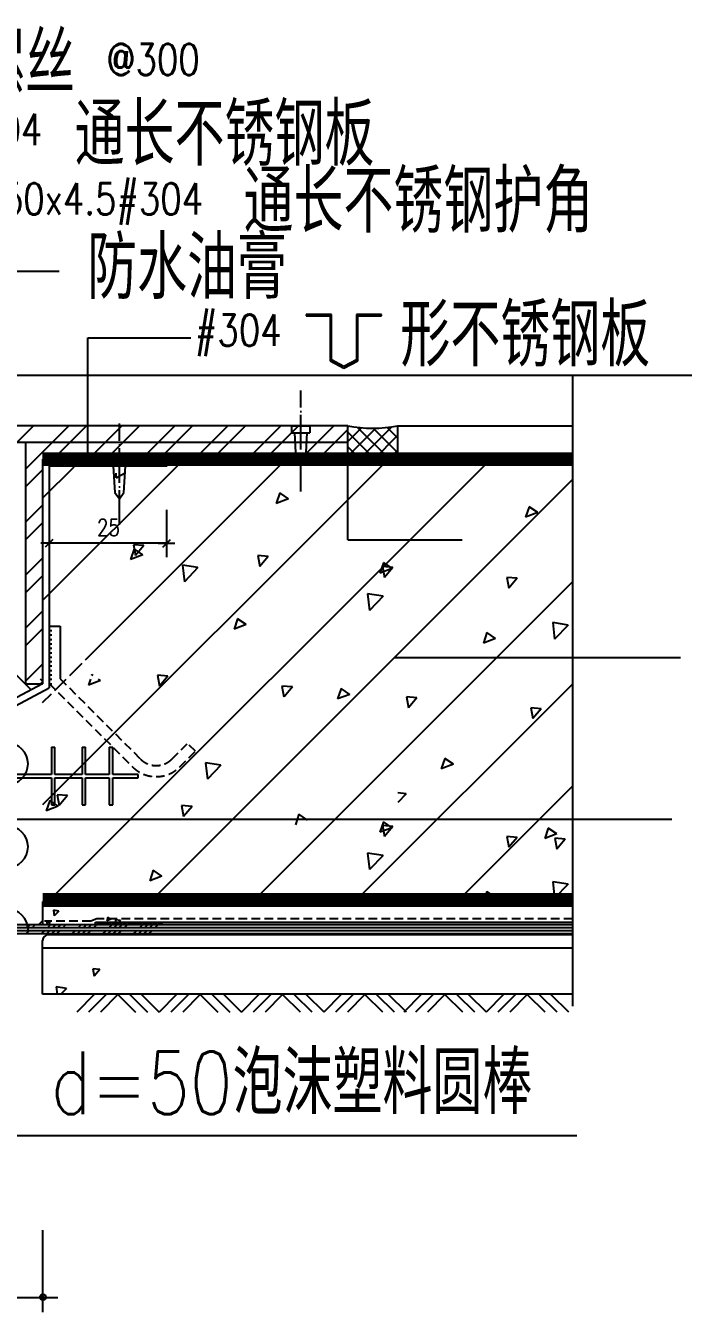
# Model space of a CAD drawing. Extents: x -542930 to 249594, y -301235 to 84515.
# Drawn here: x 225858 to 235334, y -200698 to -182150 of the extents above; entities that cross this region are included whole.
import ezdxf

# ---------------------------------------------------------------- set-up
doc = ezdxf.new("R2010")
doc.units = 0
doc.header["$LTSCALE"] = 1000
doc.header["$MEASUREMENT"] = 0
for name, pattern in [('DOTE', [2.42, 2, -0.2, 0.02, -0.2]), ('HIDDEN', [0.375, 0.25, -0.125]), ('HIDDEN2', [0.1875, 0.125, -0.0625])]:
    doc.linetypes.add(name, pattern=pattern)
doc.layers.get('0').update_dxf_attribs({"linetype": 'CONTINUOUS'})
for name, color, linetype in [('1', 7, 'CONTINUOUS'), ('A-CH-TEXT', 2, 'CONTINUOUS'), ('DRAW', 7, 'CONTINUOUS'), ('HATCH', 2, 'CONTINUOUS'), ('MEM', 4, 'CONTINUOUS'), ('PUB_DIM', 3, 'CONTINUOUS'), ('PUB_HATCH', 7, 'CONTINUOUS'), ('PUB_TEXT', 7, 'CONTINUOUS'), ('S_SURFACE', 6, 'CONTINUOUS'), ('TEXT', 7, 'CONTINUOUS'), ('WALL', 255, 'CONTINUOUS')]:
    doc.layers.add(name, color=color, linetype=linetype)
doc.styles.add('DIM_FONT', font='SIMPLEX.shx', dxfattribs={"width": 0.8})
doc.styles.add('HZXY', font='romans.shx', dxfattribs={"width": 0.8, "bigfont": 'hztxt.shx'})

msp = doc.modelspace()

# ---------------------------------------------------------------- linework, layer by layer
at = {"color": 2}
for p, q in [((230498.358, -187918.932), (219907.091, -187918.789)), ((230498.358, -189562.887), (230498.358, -187918.789)), ((231218.358, -187918.789), (233736.474, -187918.789)), ((231218.358, -187918.789), (231218.358, -188398.789)), ((230498.358, -188158.789), (219907.091, -188158.789)), ((225858.247, -191636.873), (225858.247, -188158.789)), ((226098.247, -188398.789), (226098.247, -191636.873)), ((230498.358, -189562.887), (232147.076, -189562.887)), ((225858.247, -191636.873), (226098.247, -191636.873))]:
    msp.add_line(p, q, dxfattribs=at)
at = {"color": 6}
for p, q in [((229694.792, -187918.789), (229950.792, -187918.789)), ((229694.792, -188018.592), (229694.792, -187918.789)), ((229694.792, -188018.592), (229950.792, -188018.592)), ((229757.025, -188399.623), (229734.584, -188018.592)), ((229911.001, -188018.592), (229888.609, -188398.789)), ((229950.792, -187918.789), (229950.792, -188018.592)), ((229822.792, -188489.225), (229757.025, -188399.623)), ((229888.609, -188398.789), (229822.792, -188489.225))]:
    msp.add_line(p, q, dxfattribs=at)
for p, q in [((226250.19, -189556.091), (226138.19, -189668.091)), ((227831.799, -189668.091), (227943.799, -189556.091)), ((226314.19, -189612.091), (226074.19, -189612.091)), ((227767.799, -189612.091), (228007.799, -189612.091))]:
    msp.add_line(p, q)
at = {"color": 2, "const_width": 200}
for points in [[(230498.358, -188398.789), (226098.247, -188398.789)], [(233736.474, -188398.789), (230498.358, -188398.789)]]:
    msp.add_lwpolyline(points, dxfattribs=at)
msp.add_circle((226746.88, -188444.553), 26)
at = {"layer": '1'}
for p, q in [((229901.028, -186315.74, 0), (229901.028, -186335.094, 0)), ((230263.754, -186315.74, 0), (229901.028, -186315.74, 0)), ((229901.028, -186335.094, 0), (230244.401, -186335.094, 0)), ((230244.401, -186335.094, 0), (230244.401, -186980.141, 0)), ((230263.754, -186968.538, 0), (230263.754, -186315.74, 0)), ((230987.543, -186315.74, 0), (230624.817, -186315.74, 0)), ((230624.817, -186315.74, 0), (230624.817, -186968.538, 0)), ((230644.171, -186980.139, 0), (230644.171, -186335.094, 0)), ((230644.171, -186335.094, 0), (230987.543, -186335.094, 0)), ((230987.543, -186335.094, 0), (230987.543, -186315.74, 0)), ((230244.401, -186980.141, 0), (230444.308, -187086.943, 0)), ((230444.307, -187065, 0), (230263.754, -186968.538, 0)), ((230624.817, -186968.538, 0), (230444.307, -187065, 0)), ((230444.308, -187086.943, 0), (230644.171, -186980.139, 0)), ((226098.19, -188398.789), (226098.19, -191636.873)), ((227897.425, -188398.789), (226098.19, -188398.789)), ((227897.425, -188494.789), (227897.425, -188398.789)), ((226194.19, -188494.789), (226194.19, -191694.419)), ((226194.19, -188494.789), (227897.425, -188494.789)), ((226194.189, -190804.604), (226354.189, -190804.604)), ((226354.189, -190804.604), (226354.189, -191564.865)), ((226194.189, -190868.873), (226234.78, -190868.873)), ((226194.189, -190932.873), (226234.78, -190932.873)), ((226194.189, -190996.873), (226234.78, -190996.873)), ((226194.189, -191060.873), (226234.78, -191060.873)), ((226194.189, -191124.873), (226234.78, -191124.873)), ((226194.189, -191188.873), (226234.78, -191188.873)), ((226194.189, -191252.873), (226234.78, -191252.873)), ((226194.189, -191316.873), (226234.78, -191316.873)), ((226194.189, -191380.873), (226234.78, -191380.873)), ((226194.189, -191444.873), (226234.78, -191444.873)), ((226194.189, -191508.873), (226234.78, -191508.873)), ((226194.189, -191572.873), (226234.78, -191572.873)), ((226098.19, -191636.873), (225202.802, -192115.356)), ((225202.807, -192224.201), (226194.19, -191694.419)), ((226194.189, -191636.873), (226234.78, -191636.873))]:
    msp.add_line(p, q, dxfattribs=at)
at = {"layer": '1', "linetype": 'HIDDEN2'}
for p, q in [((226354.189, -191564.865), (227511.979, -192722.656)), ((226194.189, -191631.139), (227398.842, -192835.793)), ((227964.527, -192722.656), (228190.802, -192496.382)), ((228303.939, -192609.519), (228190.802, -192496.382)), ((228077.664, -192835.793), (228303.939, -192609.519))]:
    msp.add_line(p, q, dxfattribs=at)
for radius in [480, 320]:
    msp.add_arc((227738.253, -192496.382), radius, 225, 315, dxfattribs=at)
at = {"layer": 'DRAW'}
for p, q in [((226227.818, -192551.121), (226277.818, -192551.121)), ((226227.818, -192551.121), (226227.818, -192942.788)), ((226277.818, -192942.788), (226277.818, -192551.121)), ((226669.484, -192551.121), (226719.484, -192551.121)), ((226669.484, -192551.121), (226669.484, -192942.788)), ((226719.484, -192942.788), (226719.484, -192551.121)), ((227061.151, -192551.121), (227111.151, -192551.121)), ((227061.151, -192551.121), (227061.151, -192942.788)), ((227111.151, -192942.788), (227111.151, -192551.121)), ((226227.818, -192942.788), (225533.543, -192942.788)), ((225533.543, -192992.788), (226227.818, -192992.788)), ((226227.818, -192992.788), (226227.818, -193384.454)), ((226669.484, -192942.788), (226277.818, -192942.788)), ((226277.818, -192992.788), (226669.484, -192992.788)), ((226277.818, -193384.454), (226277.818, -192992.788)), ((226669.484, -192992.788), (226669.484, -193384.454)), ((227061.151, -192942.788), (226719.484, -192942.788)), ((226719.484, -192992.788), (227061.151, -192992.788)), ((226719.484, -193384.454), (226719.484, -192992.788)), ((227061.151, -192992.788), (227061.151, -193384.454)), ((227479.736, -192942.788), (227111.151, -192942.788)), ((227111.151, -192992.788), (227479.736, -192992.788)), ((227111.151, -193384.454), (227111.151, -192992.788)), ((227479.736, -192992.788), (227479.736, -192942.788)), ((226227.818, -193384.454), (226277.818, -193384.454)), ((226669.484, -193384.454), (226719.484, -193384.454)), ((227061.151, -193384.454), (227111.151, -193384.454)), ((233736.474, -194780.877), (226101.959, -194780.877)), ((233736.474, -195255.877), (226185.292, -195255.877)), ((226101.959, -196114.21), (226101.959, -195339.21)), ((233736.474, -195447.543), (226101.959, -195447.543)), ((233736.474, -196114.21), (226101.959, -196114.21))]:
    msp.add_line(p, q, dxfattribs=at)
at = {"layer": 'DRAW', "linetype": 'HIDDEN', "ltscale": 0.5}
for p, q in [((226795.763, -195061.647), (226130.802, -195061.647)), ((226881.962, -195024.746), (226795.763, -195061.647)), ((233736.474, -195024.746), (226881.962, -195024.746))]:
    msp.add_line(p, q, dxfattribs=at)
at = {"layer": 'DRAW'}
msp.add_arc((226185.292, -195339.21, 0), 83.333, 90, 180, dxfattribs=at)
at = {"layer": 'HATCH', "ltscale": 10}
for p, q in [((228139.418, -188398.789, 0), (226101.959, -190436.248, 0)), ((231085.696, -188398.789, 0), (226101.959, -193382.526, 0)), ((232558.835, -188398.789, 0), (226201.747, -194755.877, 0)), ((226719.484, -191291.861), (229612.557, -188398.789)), ((226549.579, -188515.489, 0), (226101.959, -188963.109, 0)), ((227674.886, -194755.877), (233736.474, -188694.289)), ((229520.408, -188886.16, 0), (229469.717, -189037.233, 0)), ((229644.811, -188970.079, 0), (229469.764, -189037.273, 0)), ((229644.811, -188970.079, 0), (229520.455, -188886.2, 0)), ((233113.231, -189086.382, 0), (233062.541, -189237.455, 0)), ((233237.634, -189170.298, 0), (233062.588, -189237.492, 0)), ((233237.634, -189170.298, 0), (233113.279, -189086.419, 0)), ((227419.852, -189692.486, 0), (227369.161, -189843.559, 0)), ((227411.335, -189632.356, 0), (227440.241, -189789.062, 0)), ((227560.812, -189645.472, 0), (227411.383, -189632.398, 0)), ((227544.255, -189776.407, 0), (227419.899, -189692.528, 0)), ((227560.812, -189645.472, 0), (227440.289, -189789.105, 0)), ((227544.255, -189776.407, 0), (227369.209, -189843.601, 0)), ((229204.485, -189789.238, 0), (229233.392, -189945.944, 0)), ((229353.962, -189802.352, 0), (229204.533, -189789.279, 0)), ((229353.962, -189802.352, 0), (229233.44, -189945.985, 0)), ((231012.675, -189892.708, 0), (230961.984, -190043.781, 0)), ((231137.078, -189976.626, 0), (231012.723, -189892.747, 0)), ((228117.202, -189928.234, 0), (228144.823, -190165.659, 0)), ((228339.592, -189962.76, 0), (228117.25, -189928.277, 0)), ((228339.592, -189962.76, 0), (228144.871, -190165.701, 0)), ((231137.078, -189976.626, 0), (230962.032, -190043.82, 0)), ((230997.635, -189946.119, 0), (231026.542, -190102.826, 0)), ((231147.113, -189959.232, 0), (230997.684, -189946.159, 0)), ((231147.113, -189959.232, 0), (231026.59, -190102.866, 0)), ((232790.786, -190103.001, 0), (232819.692, -190259.708, 0)), ((232940.263, -190116.113, 0), (232790.834, -190103.039, 0)), ((233736.474, -190167.428, 0), (229148.026, -194755.877, 0)), ((232940.263, -190116.113, 0), (232819.741, -190259.746, 0)), ((230785.304, -190342.033, 0), (230812.925, -190579.458, 0)), ((231007.695, -190376.557, 0), (230785.353, -190342.074, 0)), ((231007.695, -190376.557, 0), (230812.974, -190579.499, 0)), ((228912.118, -190699.034, 0), (228861.428, -190850.107, 0)), ((229036.523, -190782.954, 0), (228861.476, -190850.148, 0)), ((229036.522, -190782.954, 0), (228912.167, -190699.075, 0)), ((233453.407, -190755.833, 0), (233481.027, -190993.257, 0)), ((233675.798, -190790.355, 0), (233453.456, -190755.872, 0)), ((233675.798, -190790.355, 0), (233481.076, -190993.296, 0)), ((232504.942, -190899.256, 0), (232454.251, -191050.329, 0)), ((232629.346, -190983.174, 0), (232454.3, -191050.368, 0)), ((232629.346, -190983.174, 0), (232504.99, -190899.295, 0)), ((226492.747, -191518.598), (226669.484, -191341.861)), ((226277.818, -191733.528), (226442.747, -191568.598)), ((226790.343, -191568.598, 0), (226760.871, -191656.433, 0)), ((226935.967, -191589.282, 0), (226760.92, -191656.476, 0)), ((226811.562, -191505.361, 0), (226807.12, -191518.598, 0)), ((226831.173, -191518.598, 0), (226811.611, -191505.403, 0)), ((226935.967, -191589.282, 0), (226905.301, -191568.598, 0)), ((227758.212, -191512.836, 0), (227787.118, -191669.543, 0)), ((227907.69, -191525.952, 0), (227758.261, -191512.879, 0)), ((227907.69, -191525.952, 0), (227787.168, -191669.585, 0)), ((229551.362, -191669.718, 0), (229580.268, -191826.425, 0)), ((229700.841, -191682.832, 0), (229551.411, -191669.759, 0)), ((229700.841, -191682.832, 0), (229580.318, -191826.466, 0)), ((230404.385, -191705.583, 0), (230353.694, -191856.656, 0)), ((230528.79, -191789.501, 0), (230404.434, -191705.622, 0)), ((233736.474, -191640.567, 0), (230621.165, -194755.877, 0)), ((226101.959, -191909.387), (226227.818, -191783.528)), ((230528.79, -191789.501, 0), (230353.744, -191856.695, 0)), ((231344.512, -191826.6, 0), (231373.419, -191983.307, 0)), ((231493.991, -191839.713, 0), (231344.562, -191826.639, 0)), ((231493.991, -191839.713, 0), (231373.468, -191983.346, 0)), ((233137.663, -191983.482, 0), (233166.569, -192140.188, 0)), ((233287.142, -191996.593, 0), (233137.712, -191983.52, 0)), ((233287.142, -191996.593, 0), (233166.619, -192140.226, 0)), ((228448.648, -192777.328, 0), (228476.268, -193014.753, 0)), ((228671.04, -192811.854, 0), (228448.698, -192777.371, 0)), ((228671.04, -192811.854, 0), (228476.319, -193014.795, 0)), ((231896.652, -192712.131, 0), (231845.961, -192863.204, 0)), ((232021.058, -192796.049, 0), (231846.011, -192863.243, 0)), ((232021.058, -192796.049, 0), (231896.702, -192712.17, 0)), ((226311.938, -193236.435, 0), (226340.845, -193393.142, 0)), ((226461.418, -193249.552, 0), (226311.989, -193236.479, 0)), ((226461.418, -193249.552, 0), (226340.895, -193393.185, 0)), ((231339.143, -193225.651, 0), (231220.037, -193207.179, 0)), ((231339.143, -193225.651, 0), (231220.037, -193349.785, 0)), ((233736.474, -193113.706, 0), (232094.304, -194755.877, 0)), ((226203.272, -193318.235, 0), (226152.581, -193469.308, 0)), ((226327.678, -193402.157, 0), (226152.632, -193469.351, 0)), ((226327.678, -193402.157, 0), (226203.323, -193318.278, 0)), ((228105.089, -193393.317, 0), (228133.995, -193550.024, 0)), ((228254.569, -193406.432, 0), (228105.139, -193393.359, 0)), ((228254.569, -193406.432, 0), (228134.046, -193550.066, 0)), ((229796.095, -193518.457, 0), (229745.405, -193669.53, 0)), ((229920.502, -193602.377, 0), (229796.146, -193518.498, 0)), ((231012.675, -193627.741, 0), (230961.984, -193778.813, 0)), ((231137.078, -193711.659, 0), (231012.723, -193627.78, 0)), ((231137.078, -193711.659, 0), (230962.032, -193778.853, 0)), ((230997.635, -193681.152, 0), (231026.542, -193837.858, 0)), ((231147.113, -193694.265, 0), (230997.684, -193681.191, 0)), ((231147.113, -193694.265, 0), (231026.59, -193837.898, 0)), ((233388.919, -193718.679, 0), (233338.228, -193869.752, 0)), ((233513.325, -193802.596, 0), (233338.279, -193869.79, 0)), ((233513.325, -193802.596, 0), (233388.97, -193718.717, 0)), ((232790.786, -193838.034, 0), (232819.692, -193994.74, 0)), ((232940.263, -193851.145, 0), (232790.834, -193838.072, 0)), ((232940.263, -193851.145, 0), (232819.741, -193994.779, 0)), ((233484.54, -193863.962, 0), (233513.446, -194020.669, 0)), ((233634.02, -193877.073, 0), (233484.591, -193864, 0)), ((233634.02, -193877.073, 0), (233513.497, -194020.707, 0)), ((230785.304, -194077.066, 0), (230812.925, -194314.49, 0)), ((231007.695, -194111.59, 0), (230785.353, -194077.107, 0)), ((231007.695, -194111.59, 0), (230812.974, -194314.531, 0)), ((227695.539, -194324.784, 0), (227644.848, -194475.856, 0)), ((227819.946, -194408.704, 0), (227695.59, -194324.825, 0)), ((227819.946, -194408.704, 0), (227644.9, -194475.898, 0)), ((233453.407, -194490.865, 0), (233481.027, -194728.29, 0)), ((233675.798, -194525.387, 0), (233453.456, -194490.904, 0)), ((233675.798, -194525.387, 0), (233481.076, -194728.329, 0)), ((232504.942, -194634.289, 0), (232454.251, -194785.362, 0)), ((232629.346, -194718.206, 0), (232454.3, -194785.4, 0)), ((232629.346, -194718.206, 0), (232504.99, -194634.327, 0)), ((226101.959, -194780.877, 0), (226101.959, -195114.21, 0)), ((226260.219, -194902.278, 0), (226269.426, -194981.42, 0)), ((226334.385, -194913.817, 0), (226260.271, -194902.323, 0)), ((226334.385, -194913.817, 0), (226269.478, -194981.464, 0)), ((227726.951, -194780.877, 0), (227725.449, -194785.352, 0)), ((227737.27, -194780.877, 0), (227725.501, -194785.394, 0)), ((225917.071, -195114.21, 0), (225875.404, -195155.877, 0)), ((225990.728, -195114.21, 0), (225949.061, -195155.877, 0)), ((226160.718, -195073.337, 0), (226168.257, -195114.21, 0)), ((226210.58, -195077.739, 0), (226160.77, -195073.381, 0)), ((226211.699, -195114.21, 0), (226170.032, -195155.877, 0)), ((226210.58, -195077.739, 0), (226179.977, -195114.21, 0)), ((226285.356, -195114.21, 0), (226243.689, -195155.877, 0)), ((226359.013, -195114.21, 0), (226317.346, -195155.877, 0)), ((226432.67, -195114.21, 0), (226391.003, -195155.877, 0)), ((226653.64, -195114.21, 0), (226611.974, -195155.877, 0)), ((226727.297, -195114.21, 0), (226685.631, -195155.877, 0)), ((226800.954, -195114.21, 0), (226759.288, -195155.877, 0)), ((226832.945, -195155.877), (226916.278, -195072.543)), ((226862.324, -195097.581, 0), (226878.954, -195114.21, 0)), ((226910.944, -195072.543, 0), (226952.611, -195114.21, 0)), ((226989.935, -195072.543, 0), (226948.268, -195114.21, 0)), ((226984.601, -195072.543, 0), (227026.268, -195114.21, 0)), ((227063.592, -195072.543, 0), (227021.925, -195114.21, 0)), ((227042.16, -195003.77, 0), (227025.264, -195054.127, 0)), ((227083.664, -195031.772, 0), (227025.316, -195054.17, 0)), ((227083.664, -195031.772, 0), (227042.213, -195003.812, 0)), ((227053.916, -195155.877), (227137.249, -195072.543)), ((227058.258, -195072.543, 0), (227099.925, -195114.21, 0)), ((227127.572, -195155.877), (227210.906, -195072.543)), ((227131.915, -195072.543, 0), (227173.582, -195114.21, 0)), ((227149.586, -195040.211, 0), (227153.348, -195072.543, 0)), ((227223.753, -195051.749, 0), (227149.639, -195040.255, 0)), ((227201.229, -195155.877), (227284.563, -195072.543)), ((227223.753, -195051.749, 0), (227203.801, -195072.543, 0)), ((227205.572, -195072.543, 0), (227247.238, -195114.21, 0)), ((227274.886, -195155.877), (227358.22, -195072.543)), ((227279.229, -195072.543, 0), (227320.895, -195114.21, 0)), ((227352.886, -195072.543, 0), (227394.552, -195114.21, 0)), ((227431.877, -195072.543, 0), (227390.21, -195114.21, 0)), ((227426.543, -195072.543, 0), (227468.209, -195114.21, 0)), ((227505.534, -195072.543, 0), (227463.867, -195114.21, 0)), ((227495.857, -195155.877), (227579.191, -195072.543)), ((227500.2, -195072.543, 0), (227541.866, -195114.21, 0)), ((227569.514, -195155.877), (227652.848, -195072.543)), ((227573.857, -195072.543, 0), (227615.523, -195114.21, 0)), ((227643.171, -195155.877), (227726.505, -195072.543)), ((227647.514, -195072.543, 0), (227689.18, -195114.21, 0)), ((227716.828, -195155.877), (227800.161, -195072.543)), ((227721.171, -195072.543, 0), (227762.837, -195114.21, 0)), ((227794.827, -195072.543, 0), (227836.494, -195114.21, 0)), ((225907.395, -195197.543, 0), (225865.728, -195239.21, 0)), ((226128.365, -195197.543, 0), (226086.699, -195239.21, 0)), ((226202.022, -195197.543, 0), (226160.356, -195239.21, 0)), ((226275.679, -195197.543, 0), (226234.013, -195239.21, 0)), ((226349.336, -195197.543, 0), (226307.67, -195239.21, 0)), ((226570.307, -195197.543, 0), (226528.64, -195239.21, 0)), ((226643.964, -195197.543, 0), (226602.297, -195239.21, 0)), ((226717.621, -195197.543, 0), (226675.954, -195239.21, 0)), ((226749.611, -195239.21), (226791.278, -195197.543)), ((226970.582, -195239.21), (227012.249, -195197.543)), ((227044.239, -195239.21), (227085.906, -195197.543)), ((227117.896, -195239.21), (227159.563, -195197.543)), ((227191.553, -195239.21), (227233.22, -195197.543)), ((227412.524, -195239.21), (227454.191, -195197.543)), ((227486.181, -195239.21), (227527.848, -195197.543)), ((227559.838, -195239.21), (227601.505, -195197.543)), ((227633.495, -195239.21), (227675.161, -195197.543)), ((226824.25, -195748.1, 0), (226843.521, -195852.572, 0)), ((226923.922, -195756.859, 0), (226824.303, -195748.144, 0)), ((226923.923, -195756.859, 0), (226843.574, -195852.615, 0)), ((226296.587, -196007.148, 0), (226309.042, -196114.21, 0)), ((226444.868, -196030.182, 0), (226296.64, -196007.193, 0)), ((226444.868, -196030.182, 0), (226364.243, -196114.21, 0))]:
    msp.add_line(p, q, dxfattribs=at)
at = {"layer": 'HATCH', "linetype": 'HIDDEN', "ltscale": 10}
for p, q in [((226101.959, -191600.127, 0), (226070.429, -191568.598, 0)), ((226189.116, -194780.877, 0), (226164.116, -194755.877, 0)), ((226376.09, -194780.877, 0), (226401.09, -194755.877, 0)), ((226631.057, -194780.877, 0), (226606.057, -194755.877, 0)), ((226818.032, -194780.877, 0), (226843.032, -194755.877, 0)), ((227072.999, -194780.877, 0), (227047.999, -194755.877, 0)), ((227259.974, -194780.877, 0), (227284.974, -194755.877, 0)), ((227514.941, -194780.877, 0), (227489.941, -194755.877, 0)), ((227701.916, -194780.877, 0), (227726.916, -194755.877, 0)), ((226042.757, -195114.21, 0), (226101.959, -195055.008, 0))]:
    msp.add_line(p, q, dxfattribs=at)
at = {"layer": 'HATCH'}
for p, q in [((226846.746, -196118.487, 0), (226594.909, -196373.303, 0)), ((227016.623, -196118.487, 0), (226764.787, -196373.303, 0)), ((227186.501, -196118.487, 0), (226934.665, -196373.303, 0)), ((227186.501, -196118.487, 0), (227441.318, -196370.323, 0)), ((227356.379, -196118.487, 0), (227611.195, -196370.323, 0)), ((227526.256, -196118.487, 0), (227781.073, -196370.323, 0)), ((228033.06, -196118.487, 0), (227781.223, -196373.303, 0)), ((228202.937, -196118.487, 0), (227951.101, -196373.303, 0)), ((228372.815, -196118.487, 0), (228120.979, -196373.303, 0)), ((228372.815, -196118.487, 0), (228627.632, -196370.323, 0)), ((228542.693, -196118.487, 0), (228797.509, -196370.323, 0)), ((228712.57, -196118.487, 0), (228967.387, -196370.323, 0)), ((229219.223, -196115.506, 0), (228967.387, -196370.323, 0)), ((229389.101, -196115.506, 0), (229137.265, -196370.323, 0)), ((229558.979, -196115.506, 0), (229307.142, -196370.323, 0)), ((229558.979, -196115.506, 0), (229813.795, -196367.343, 0)), ((229728.856, -196115.506, 0), (229983.673, -196367.343, 0)), ((229898.734, -196115.506, 0), (230153.551, -196367.343, 0)), ((230405.537, -196115.506, 0), (230153.701, -196370.323, 0)), ((230575.415, -196115.506, 0), (230323.579, -196370.323, 0)), ((230745.293, -196115.506, 0), (230493.456, -196370.323, 0)), ((230745.293, -196115.506, 0), (231000.109, -196367.343, 0)), ((230915.17, -196115.506, 0), (231169.987, -196367.343, 0)), ((231085.048, -196115.506, 0), (231339.865, -196367.343, 0)), ((231559.546, -196115.506, 0), (231307.71, -196370.323, 0)), ((231729.424, -196115.506, 0), (231477.588, -196370.323, 0)), ((231899.302, -196115.506, 0), (231647.465, -196370.323, 0)), ((231899.302, -196115.506, 0), (232154.118, -196367.343, 0)), ((232069.179, -196115.506, 0), (232323.996, -196367.343, 0)), ((232239.057, -196115.506, 0), (232493.874, -196367.343, 0)), ((232745.86, -196115.506, 0), (232494.024, -196370.323, 0)), ((232915.738, -196115.506, 0), (232663.902, -196370.323, 0)), ((233085.616, -196115.506, 0), (232833.779, -196370.323, 0)), ((233085.616, -196115.506, 0), (233340.432, -196367.343, 0)), ((233255.493, -196115.506, 0), (233510.31, -196367.343, 0)), ((233425.371, -196115.506, 0), (233680.188, -196367.343, 0))]:
    msp.add_line(p, q, dxfattribs=at)
at = {"layer": 'MEM'}
for p, q in [((233736.474, -195114.21), (225538.515, -195114.21)), ((226862.324, -195072.543, 0), (233736.474, -195072.543, 0)), ((226862.324, -195114.21, 0), (226862.324, -195072.543, 0)), ((233736.474, -195155.877, 0), (225503.368, -195155.877, 0)), ((233736.474, -195197.543, 0), (225503.581, -195197.543, 0)), ((225539.068, -195239.21, 0), (233736.474, -195239.21, 0))]:
    msp.add_line(p, q, dxfattribs=at)
at = {"layer": 'PUB_DIM', "color": 3}
for p, q in [((225074.563, -185689.196), (226339.537, -185689.196)), ((226755.201, -188436.474), (226755.201, -186651.815)), ((226755.201, -186651.815), (228239.196, -186651.815)), ((225051.622, -193590.988), (235171.126, -193590.988))]:
    msp.add_line(p, q, dxfattribs=at)
at = {"layer": 'PUB_DIM'}
for p, q in [((216246.135, -187188.129), (237331.06, -187188.129)), ((226194.19, -189127.466), (226194.19, -189812.091)), ((227887.799, -189127.466), (227887.799, -189812.091)), ((227886.999, -189612.091), (226194.99, -189612.091))]:
    msp.add_line(p, q, dxfattribs=at)
at = {"layer": 'PUB_HATCH', "linetype": 'DOTE', "ltscale": 0.25}
for p, q in [((229822.792, -188866.475), (229822.792, -187407.497)), ((227208.354, -189345.848), (227208.354, -187886.87))]:
    msp.add_line(p, q, dxfattribs=at)
at = {"layer": 'PUB_HATCH'}
for p, q in [((225731.057, -188158.789), (225970.975, -187918.871)), ((226480.085, -187918.878), (225858.247, -188540.715)), ((226734.64, -187918.881), (226254.732, -188398.789)), ((227243.75, -187918.888), (226763.849, -188398.789)), ((227498.305, -187918.891), (227018.407, -188398.789)), ((228007.415, -187918.898), (227527.524, -188398.789)), ((228261.97, -187918.902), (227782.083, -188398.789)), ((228771.08, -187918.909), (228291.2, -188398.789)), ((229025.635, -187918.912), (228545.758, -188398.789)), ((229534.745, -187918.919), (229054.875, -188398.789)), ((229789.3, -187918.922), (229309.433, -188398.789)), ((230298.41, -187918.929), (229818.55, -188398.789)), ((230498.358, -187973.539), (230073.109, -188398.789)), ((230498.358, -187931.113), (230508.652, -187920.819)), ((230498.358, -188143.245), (230696.17, -187945.433)), ((230498.358, -188355.377), (230902.128, -187951.607)), ((230888.21, -188398.789), (230498.358, -188008.937)), ((231100.342, -188398.789), (230641.726, -187940.173)), ((230667.078, -188398.789), (231133.113, -187932.754)), ((231218.358, -188304.673), (230865.772, -187952.087)), ((230879.21, -188398.789), (231218.358, -188059.641)), ((231218.358, -188092.541), (231066.798, -187940.981)), ((230676.078, -188398.789), (230498.358, -188221.069)), ((231091.342, -188398.789), (231218.358, -188271.773)), ((226098.247, -188555.274), (225858.247, -188795.274)), ((227160.666, -188668.488), (227280.666, -188599.917)), ((227160.668, -188668.486), (227160.668, -188598.903)), ((227280.664, -188599.921), (227278.883, -188598.903)), ((226098.247, -189064.391), (225858.247, -189304.391)), ((226098.247, -189318.949), (225858.247, -189558.949)), ((226098.247, -189828.066), (225858.247, -190068.066)), ((226098.247, -190082.624), (225858.247, -190322.624)), ((225938.487, -191722.216), (224547.202, -190330.93)), ((226098.247, -190591.741), (225858.247, -190831.741)), ((226098.247, -190846.3), (225858.247, -191086.3)), ((226098.247, -191355.417), (225858.247, -191595.417)), ((226098.247, -191609.975), (226071.35, -191636.873))]:
    msp.add_line(p, q, dxfattribs=at)
at = {"layer": 'PUB_TEXT'}
msp.add_line((233736.474, -187188.129, 0), (233736.474, -196284.873, 0), dxfattribs=at)
at = {"layer": 'S_SURFACE'}
for p, q in [((227336.354, -188398.162), (227080.354, -188398.162)), ((227080.354, -188398.162), (227080.354, -188497.965)), ((227336.354, -188497.965), (227336.354, -188398.162)), ((227336.354, -188497.965), (227080.354, -188497.965)), ((227120.145, -188497.965), (227142.537, -188878.162)), ((227274.121, -188878.996), (227296.562, -188497.965)), ((227142.537, -188878.162), (227208.354, -188968.598)), ((227208.354, -188968.598), (227274.121, -188878.996))]:
    msp.add_line(p, q, dxfattribs=at)
for centre, radius, start, end in [((230857.974, -185986.171), 1965.932, 259.4598956, 280.562898), ((225592.013, -192790.898), 299.2, 270, 90), ((225592.013, -193987.698), 299.2, 270, 90), ((225592.013, -195184.498), 299.2, 0, 90)]:
    msp.add_arc(centre, radius, start, end, dxfattribs=at)
at = {"layer": 'TEXT', "ltscale": 10}
for p, q in [((235293.203, -191263.807), (231166.956, -191263.807)), ((233802.38, -198156.494, 0), (225219.495, -198156.494, 0))]:
    msp.add_line(p, q, dxfattribs=at)
at = {"layer": 'TEXT'}
for p, q in [((226103.457, -200698.037, 0), (226103.457, -199512.534, 0)), ((226318.764, -200487.689), (224230.81, -200487.689))]:
    msp.add_line(p, q, dxfattribs=at)
for centre, radius in [((226106.491, -200481.123), 41.665), ((226103.457, -200487.689), 20.833)]:
    msp.add_circle(centre, radius, dxfattribs=at)
at = {"layer": 'WALL', "color": 54, "const_width": 200, "elevation": 0}
msp.add_lwpolyline([(233736.474, -194755.877), (226101.959, -194755.877)], dxfattribs=at)

# ---------------------------------------------------------------- texts
at = {"color": 7, "style": 'DIM_FONT', "width": 0.8}
msp.add_text('25', height=240, dxfattribs=at).set_placement((226885.566, -189504.091))
at = {"layer": 'A-CH-TEXT', "color": 7, "style": 'HZXY', "width": 0.8}
for s, p in [('不锈钢平头螺丝 ', (221529.491, -183140.728)), ('通长不锈钢板', (226563.265, -184168.337)), ('通长不锈钢护角', (228996.743, -185133.509)), ('防水油膏', (226743.204, -186088.774, 0)), ('形不锈钢板', (231257.979, -187061.637)), ('d=50泡沫塑料圆棒', (226216.81, -197840.725, 0))]:
    msp.add_text(s, height=900, dxfattribs=at).set_placement(p)
at = {"layer": 'PUB_TEXT', "style": 'DIM_FONT', "width": 0.8}
for s, p in [('@300', (227023.603, -182861.596)), ('150x4.5#304', (222888.688, -183871.724)), ('L-65x50x4.5#304', (223972.063, -184871.933)), ('#304', (228296.854, -186765.024))]:
    msp.add_text(s, height=450, dxfattribs=at).set_placement(p)

doc.saveas('drawing.dxf')
